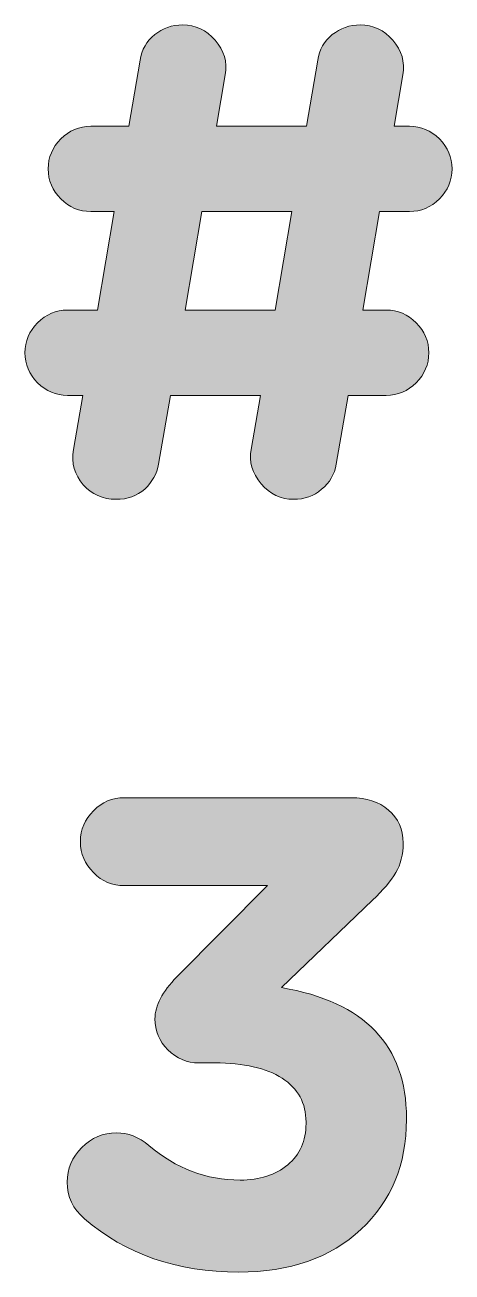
# Model space of a CAD drawing. Header units: inches. Extents: x 10 to 279, y -157 to -9.
# Drawn here: x 65.69 to 68.64, y -17.51 to -8.92 of the extents above; entities that cross this region are included whole.
import ezdxf

# ---------------------------------------------------------------- set-up
doc = ezdxf.new("R2010")
doc.units = ezdxf.units.IN
doc.header["$MEASUREMENT"] = 0
doc.layers.add('Layer 1', color=7, linetype='Continuous')

# ---------------------------------------------------------------- blocks, each defined once
blk = doc.blocks.new('block 4')
at = {"layer": 'Layer 1'}
h = blk.add_hatch(color=7, dxfattribs=at)
h.dxf.hatch_style = 2
edge = h.paths.add_edge_path()
edge.add_spline(control_points=[(66.0294, -11.8444), (66.0294, -11.8444), (66.0935, -11.4729), (66.0935, -11.4729), (66.0935, -11.4729), (65.988, -11.4729), (65.988, -11.4729), (65.9085, -11.4729), (65.8397, -11.4439), (65.7817, -11.3859), (65.7236, -11.3278), (65.6945, -11.2589), (65.6945, -11.1793), (65.6945, -11.0999), (65.7236, -11.0312), (65.7817, -10.973), (65.8397, -10.9149), (65.9085, -10.886), (65.988, -10.886), (65.988, -10.886), (66.1944, -10.886), (66.1944, -10.886), (66.1944, -10.886), (66.3091, -10.2071), (66.3091, -10.2071), (66.3091, -10.2071), (66.1486, -10.2071), (66.1486, -10.2071), (66.069, -10.2071), (66.0003, -10.1782), (65.9422, -10.12), (65.884, -10.0619), (65.8551, -9.9932), (65.8551, -9.9136), (65.8551, -9.8342), (65.884, -9.7655), (65.9422, -9.7072), (66.0003, -9.6492), (66.069, -9.6201), (66.1486, -9.6201), (66.1486, -9.6201), (66.4099, -9.6201), (66.4099, -9.6201), (66.4099, -9.6201), (66.4879, -9.1662), (66.4879, -9.1662), (66.5002, -9.0928), (66.5338, -9.0339), (66.5889, -8.9896), (66.6438, -8.9452), (66.7081, -8.923), (66.7815, -8.923), (66.8702, -8.923), (66.9449, -8.9583), (67.0062, -9.0286), (67.0672, -9.0988), (67.0903, -9.1784), (67.075, -9.267), (67.075, -9.267), (67.0154, -9.6201), (67.0154, -9.6201), (67.0154, -9.6201), (67.6345, -9.6201), (67.6345, -9.6201), (67.6345, -9.6201), (67.7125, -9.1662), (67.7125, -9.1662), (67.7245, -9.0928), (67.7583, -9.0339), (67.8133, -8.9896), (67.8684, -8.9452), (67.9326, -8.923), (68.006, -8.923), (68.0946, -8.923), (68.1695, -8.9583), (68.2306, -9.0286), (68.2918, -9.0988), (68.3147, -9.1784), (68.2995, -9.267), (68.2995, -9.267), (68.2398, -9.6201), (68.2398, -9.6201), (68.2398, -9.6201), (68.3454, -9.6201), (68.3454, -9.6201), (68.4248, -9.6201), (68.4935, -9.6492), (68.5517, -9.7072), (68.6098, -9.7655), (68.6389, -9.8342), (68.6389, -9.9136), (68.6389, -9.9932), (68.6098, -10.0619), (68.5517, -10.12), (68.4935, -10.1782), (68.4248, -10.2071), (68.3454, -10.2071), (68.3454, -10.2071), (68.139, -10.2071), (68.139, -10.2071), (68.139, -10.2071), (68.0243, -10.886), (68.0243, -10.886), (68.0243, -10.886), (68.1848, -10.886), (68.1848, -10.886), (68.2642, -10.886), (68.3331, -10.9149), (68.3912, -10.973), (68.4492, -11.0312), (68.4783, -11.0999), (68.4783, -11.1793), (68.4783, -11.2589), (68.4492, -11.3278), (68.3912, -11.3859), (68.3331, -11.4439), (68.2642, -11.4729), (68.1848, -11.4729), (68.1848, -11.4729), (67.9233, -11.4729), (67.9233, -11.4729), (67.9233, -11.4729), (67.8408, -11.9454), (67.8408, -11.9454), (67.8286, -12.0156), (67.795, -12.0737), (67.7399, -12.1195), (67.6849, -12.1655), (67.6207, -12.1884), (67.5473, -12.1884), (67.4586, -12.1884), (67.3837, -12.1524), (67.3227, -12.0806), (67.2614, -12.0087), (67.2384, -11.93), (67.2538, -11.8444), (67.2538, -11.8444), (67.318, -11.4729), (67.318, -11.4729), (67.318, -11.4729), (66.6989, -11.4729), (66.6989, -11.4729), (66.6989, -11.4729), (66.6164, -11.9454), (66.6164, -11.9454), (66.604, -12.0125), (66.572, -12.0699), (66.52, -12.1173), (66.4679, -12.1646), (66.4023, -12.1884), (66.3229, -12.1884), (66.2311, -12.1884), (66.1555, -12.1548), (66.0959, -12.0875), (66.0363, -12.0203), (66.0141, -11.9392), (66.0294, -11.8444)], knot_values=[0, 0, 0, 0, 1, 1, 1, 2, 2, 2, 3, 3, 3, 4, 4, 4, 5, 5, 5, 6, 6, 6, 7, 7, 7, 8, 8, 8, 9, 9, 9, 10, 10, 10, 11, 11, 11, 12, 12, 12, 13, 13, 13, 14, 14, 14, 15, 15, 15, 16, 16, 16, 17, 17, 17, 18, 18, 18, 19, 19, 19, 20, 20, 20, 21, 21, 21, 22, 22, 22, 23, 23, 23, 24, 24, 24, 25, 25, 25, 26, 26, 26, 27, 27, 27, 28, 28, 28, 29, 29, 29, 30, 30, 30, 31, 31, 31, 32, 32, 32, 33, 33, 33, 34, 34, 34, 35, 35, 35, 36, 36, 36, 37, 37, 37, 38, 38, 38, 39, 39, 39, 40, 40, 40, 41, 41, 41, 42, 42, 42, 43, 43, 43, 44, 44, 44, 45, 45, 45, 46, 46, 46, 47, 47, 47, 48, 48, 48, 49, 49, 49, 50, 50, 50, 51, 51, 51, 52, 52, 52, 52], degree=3, periodic=1)
h.paths.add_polyline_path([(66.7997, -10.886), (67.419, -10.886), (67.5335, -10.2071), (66.9144, -10.2071)])
h = blk.add_hatch(color=7, dxfattribs=at)
h.dxf.hatch_style = 2
edge = h.paths.add_edge_path()
edge.add_spline(control_points=[(67.1689, -17.5075), (66.7439, -17.5075), (66.3892, -17.3853), (66.1048, -17.1407), (66.0254, -17.0734), (65.9856, -16.9893), (65.9856, -16.8884), (65.9856, -16.7967), (66.0192, -16.7172), (66.0866, -16.65), (66.1538, -16.5828), (66.2333, -16.549), (66.325, -16.549), (66.4046, -16.549), (66.4793, -16.5781), (66.5498, -16.6362), (66.7362, -16.7952), (66.9456, -16.8746), (67.178, -16.8746), (67.3125, -16.8746), (67.4219, -16.8396), (67.506, -16.7692), (67.59, -16.6989), (67.632, -16.6042), (67.632, -16.4848), (67.632, -16.4848), (67.632, -16.4757), (67.632, -16.4757), (67.632, -16.3442), (67.5771, -16.2433), (67.467, -16.173), (67.357, -16.1027), (67.2024, -16.0676), (67.0038, -16.0676), (67.0038, -16.0676), (66.8938, -16.0676), (66.8938, -16.0676), (66.8111, -16.0676), (66.7401, -16.0376), (66.6805, -15.978), (66.6207, -15.9184), (66.5909, -15.8474), (66.5909, -15.7648), (66.5909, -15.6731), (66.6414, -15.5768), (66.7424, -15.4759), (66.7424, -15.4759), (67.3661, -14.8477), (67.3661, -14.8477), (67.3661, -14.8477), (66.3801, -14.8477), (66.3801, -14.8477), (66.2976, -14.8477), (66.2264, -14.8179), (66.1668, -14.7581), (66.1072, -14.6985), (66.0774, -14.6275), (66.0774, -14.5448), (66.0774, -14.4623), (66.1072, -14.3912), (66.1668, -14.3316), (66.2264, -14.272), (66.2976, -14.2422), (66.3801, -14.2422), (66.3801, -14.2422), (67.944, -14.2422), (67.944, -14.2422), (68.0479, -14.2422), (68.1335, -14.2706), (68.2007, -14.3271), (68.268, -14.3836), (68.3016, -14.4594), (68.3016, -14.5542), (68.3016, -14.6336), (68.2847, -14.7016), (68.2511, -14.7581), (68.2175, -14.8148), (68.164, -14.8782), (68.0906, -14.9484), (68.0906, -14.9484), (67.4624, -15.5493), (67.4624, -15.5493), (68.0372, -15.6471), (68.3245, -15.9468), (68.3245, -16.4481), (68.3245, -16.4481), (68.3245, -16.4574), (68.3245, -16.4574), (68.3245, -16.7662), (68.2198, -17.0184), (68.0105, -17.2141), (67.801, -17.4098), (67.5204, -17.5075), (67.1689, -17.5075)], knot_values=[0, 0, 0, 0, 1, 1, 1, 2, 2, 2, 3, 3, 3, 4, 4, 4, 5, 5, 5, 6, 6, 6, 7, 7, 7, 8, 8, 8, 9, 9, 9, 10, 10, 10, 11, 11, 11, 12, 12, 12, 13, 13, 13, 14, 14, 14, 15, 15, 15, 16, 16, 16, 17, 17, 17, 18, 18, 18, 19, 19, 19, 20, 20, 20, 21, 21, 21, 22, 22, 22, 23, 23, 23, 24, 24, 24, 25, 25, 25, 26, 26, 26, 27, 27, 27, 28, 28, 28, 29, 29, 29, 30, 30, 30, 31, 31, 31, 31], degree=3, periodic=1)
at = {"layer": 'Layer 1', "lineweight": 0}
blk.add_lwpolyline([(66.7997, -10.886), (67.419, -10.886), (67.5335, -10.2071), (66.9144, -10.2071), (66.7997, -10.886)], dxfattribs=at)
for points, knots in [([(66.0294, -11.8444), (66.0294, -11.8444), (66.0935, -11.4729), (66.0935, -11.4729), (66.0935, -11.4729), (65.988, -11.4729), (65.988, -11.4729), (65.9085, -11.4729), (65.8397, -11.4439), (65.7817, -11.3859), (65.7236, -11.3278), (65.6945, -11.2589), (65.6945, -11.1793), (65.6945, -11.0999), (65.7236, -11.0312), (65.7817, -10.973), (65.8397, -10.9149), (65.9085, -10.886), (65.988, -10.886), (65.988, -10.886), (66.1944, -10.886), (66.1944, -10.886), (66.1944, -10.886), (66.3091, -10.2071), (66.3091, -10.2071), (66.3091, -10.2071), (66.1486, -10.2071), (66.1486, -10.2071), (66.069, -10.2071), (66.0003, -10.1782), (65.9422, -10.12), (65.884, -10.0619), (65.8551, -9.9932), (65.8551, -9.9136), (65.8551, -9.8342), (65.884, -9.7655), (65.9422, -9.7072), (66.0003, -9.6492), (66.069, -9.6201), (66.1486, -9.6201), (66.1486, -9.6201), (66.4099, -9.6201), (66.4099, -9.6201), (66.4099, -9.6201), (66.4879, -9.1662), (66.4879, -9.1662), (66.5002, -9.0928), (66.5338, -9.0339), (66.5889, -8.9896), (66.6438, -8.9452), (66.7081, -8.923), (66.7815, -8.923), (66.8702, -8.923), (66.9449, -8.9583), (67.0062, -9.0286), (67.0672, -9.0988), (67.0903, -9.1784), (67.075, -9.267), (67.075, -9.267), (67.0154, -9.6201), (67.0154, -9.6201), (67.0154, -9.6201), (67.6345, -9.6201), (67.6345, -9.6201), (67.6345, -9.6201), (67.7125, -9.1662), (67.7125, -9.1662), (67.7245, -9.0928), (67.7583, -9.0339), (67.8133, -8.9896), (67.8684, -8.9452), (67.9326, -8.923), (68.006, -8.923), (68.0946, -8.923), (68.1695, -8.9583), (68.2306, -9.0286), (68.2918, -9.0988), (68.3147, -9.1784), (68.2995, -9.267), (68.2995, -9.267), (68.2398, -9.6201), (68.2398, -9.6201), (68.2398, -9.6201), (68.3454, -9.6201), (68.3454, -9.6201), (68.4248, -9.6201), (68.4935, -9.6492), (68.5517, -9.7072), (68.6098, -9.7655), (68.6389, -9.8342), (68.6389, -9.9136), (68.6389, -9.9932), (68.6098, -10.0619), (68.5517, -10.12), (68.4935, -10.1782), (68.4248, -10.2071), (68.3454, -10.2071), (68.3454, -10.2071), (68.139, -10.2071), (68.139, -10.2071), (68.139, -10.2071), (68.0243, -10.886), (68.0243, -10.886), (68.0243, -10.886), (68.1848, -10.886), (68.1848, -10.886), (68.2642, -10.886), (68.3331, -10.9149), (68.3912, -10.973), (68.4492, -11.0312), (68.4783, -11.0999), (68.4783, -11.1793), (68.4783, -11.2589), (68.4492, -11.3278), (68.3912, -11.3859), (68.3331, -11.4439), (68.2642, -11.4729), (68.1848, -11.4729), (68.1848, -11.4729), (67.9233, -11.4729), (67.9233, -11.4729), (67.9233, -11.4729), (67.8408, -11.9454), (67.8408, -11.9454), (67.8286, -12.0156), (67.795, -12.0737), (67.7399, -12.1195), (67.6849, -12.1655), (67.6207, -12.1884), (67.5473, -12.1884), (67.4586, -12.1884), (67.3837, -12.1524), (67.3227, -12.0806), (67.2614, -12.0087), (67.2384, -11.93), (67.2538, -11.8444), (67.2538, -11.8444), (67.318, -11.4729), (67.318, -11.4729), (67.318, -11.4729), (66.6989, -11.4729), (66.6989, -11.4729), (66.6989, -11.4729), (66.6164, -11.9454), (66.6164, -11.9454), (66.604, -12.0125), (66.572, -12.0699), (66.52, -12.1173), (66.4679, -12.1646), (66.4023, -12.1884), (66.3229, -12.1884), (66.2311, -12.1884), (66.1555, -12.1548), (66.0959, -12.0875), (66.0363, -12.0203), (66.0141, -11.9392), (66.0294, -11.8444)], [0, 0, 0, 0, 1, 1, 1, 2, 2, 2, 3, 3, 3, 4, 4, 4, 5, 5, 5, 6, 6, 6, 7, 7, 7, 8, 8, 8, 9, 9, 9, 10, 10, 10, 11, 11, 11, 12, 12, 12, 13, 13, 13, 14, 14, 14, 15, 15, 15, 16, 16, 16, 17, 17, 17, 18, 18, 18, 19, 19, 19, 20, 20, 20, 21, 21, 21, 22, 22, 22, 23, 23, 23, 24, 24, 24, 25, 25, 25, 26, 26, 26, 27, 27, 27, 28, 28, 28, 29, 29, 29, 30, 30, 30, 31, 31, 31, 32, 32, 32, 33, 33, 33, 34, 34, 34, 35, 35, 35, 36, 36, 36, 37, 37, 37, 38, 38, 38, 39, 39, 39, 40, 40, 40, 41, 41, 41, 42, 42, 42, 43, 43, 43, 44, 44, 44, 45, 45, 45, 46, 46, 46, 47, 47, 47, 48, 48, 48, 49, 49, 49, 50, 50, 50, 51, 51, 51, 52, 52, 52, 52]), ([(67.1689, -17.5075), (66.7439, -17.5075), (66.3892, -17.3853), (66.1048, -17.1407), (66.0254, -17.0734), (65.9856, -16.9893), (65.9856, -16.8884), (65.9856, -16.7967), (66.0192, -16.7172), (66.0866, -16.65), (66.1538, -16.5828), (66.2333, -16.549), (66.325, -16.549), (66.4046, -16.549), (66.4793, -16.5781), (66.5498, -16.6362), (66.7362, -16.7952), (66.9456, -16.8746), (67.178, -16.8746), (67.3125, -16.8746), (67.4219, -16.8396), (67.506, -16.7692), (67.59, -16.6989), (67.632, -16.6042), (67.632, -16.4848), (67.632, -16.4848), (67.632, -16.4757), (67.632, -16.4757), (67.632, -16.3442), (67.5771, -16.2433), (67.467, -16.173), (67.357, -16.1027), (67.2024, -16.0676), (67.0038, -16.0676), (67.0038, -16.0676), (66.8938, -16.0676), (66.8938, -16.0676), (66.8111, -16.0676), (66.7401, -16.0376), (66.6805, -15.978), (66.6207, -15.9184), (66.5909, -15.8474), (66.5909, -15.7648), (66.5909, -15.6731), (66.6414, -15.5768), (66.7424, -15.4759), (66.7424, -15.4759), (67.3661, -14.8477), (67.3661, -14.8477), (67.3661, -14.8477), (66.3801, -14.8477), (66.3801, -14.8477), (66.2976, -14.8477), (66.2264, -14.8179), (66.1668, -14.7581), (66.1072, -14.6985), (66.0774, -14.6275), (66.0774, -14.5448), (66.0774, -14.4623), (66.1072, -14.3912), (66.1668, -14.3316), (66.2264, -14.272), (66.2976, -14.2422), (66.3801, -14.2422), (66.3801, -14.2422), (67.944, -14.2422), (67.944, -14.2422), (68.0479, -14.2422), (68.1335, -14.2706), (68.2007, -14.3271), (68.268, -14.3836), (68.3016, -14.4594), (68.3016, -14.5542), (68.3016, -14.6336), (68.2847, -14.7016), (68.2511, -14.7581), (68.2175, -14.8148), (68.164, -14.8782), (68.0906, -14.9484), (68.0906, -14.9484), (67.4624, -15.5493), (67.4624, -15.5493), (68.0372, -15.6471), (68.3245, -15.9468), (68.3245, -16.4481), (68.3245, -16.4481), (68.3245, -16.4574), (68.3245, -16.4574), (68.3245, -16.7662), (68.2198, -17.0184), (68.0105, -17.2141), (67.801, -17.4098), (67.5204, -17.5075), (67.1689, -17.5075)], [0, 0, 0, 0, 1, 1, 1, 2, 2, 2, 3, 3, 3, 4, 4, 4, 5, 5, 5, 6, 6, 6, 7, 7, 7, 8, 8, 8, 9, 9, 9, 10, 10, 10, 11, 11, 11, 12, 12, 12, 13, 13, 13, 14, 14, 14, 15, 15, 15, 16, 16, 16, 17, 17, 17, 18, 18, 18, 19, 19, 19, 20, 20, 20, 21, 21, 21, 22, 22, 22, 23, 23, 23, 24, 24, 24, 25, 25, 25, 26, 26, 26, 27, 27, 27, 28, 28, 28, 29, 29, 29, 30, 30, 30, 31, 31, 31, 31])]:
    blk.add_open_spline(points, degree=3, knots=knots, dxfattribs=at)

msp = doc.modelspace()

# ---------------------------------------------------------------- block references
at = {"layer": 'Layer 1'}
msp.add_blockref('block 4', (0, 0), dxfattribs=at)

doc.saveas('drawing.dxf')
